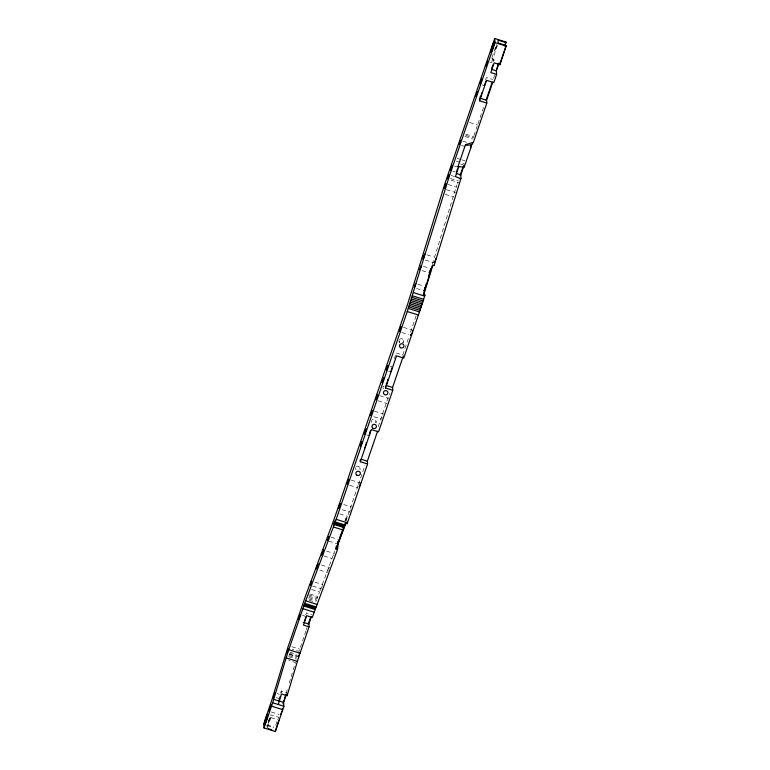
<?xml version="1.0" encoding="UTF-8"?>
<svg xmlns="http://www.w3.org/2000/svg" width="770" height="770" viewBox="0 0 770 770"><rect width="100%" height="100%" fill="white"/><g stroke="black" fill="none" stroke-linecap="round" stroke-linejoin="round"><path stroke-width="0.58" stroke-dasharray="3.85 2.89" d="M345.778 521.021L346.192 517.671L347.799 518.172M350.023 511.088L350.36 509.846M381.91 417.783L382.074 417.157M327.943 570.705L328.241 569.704M321.793 587.25L322.418 585.402M286.19 693.26L287.903 687.562M289.27 683L295.43 662.489L288.683 660.381M432.403 264.129L453.174 196.841A45.546 4.716 -72.7 0 1 456.947 184.829M297.162 656.877L297.518 655.761L289.645 653.307M305.921 630.976L298.962 651.333L292.215 649.235M492.001 57.577L496.477 44.487M485.581 79.82L486.361 77.549L492.55 79.483M497.449 45.189L491.847 61.552L491.626 58.674L493.878 59.377L494.022 61.292M493.147 61.523L493.878 59.377M267.209 728.362L266.988 725.484L270.655 714.772L278.682 717.284L277.951 719.421M305.728 614.961L306.441 612.872L312.071 614.624M267.575 727.294L270.876 717.65L270.655 714.772M394.423 358.579L395.568 355.249M280.53 693.144L281.262 691.008L286.883 692.769M477.968 123.835L484.186 105.654M493.522 78.376L494.687 74.969M306.306 629.841L307.086 627.56M275.727 725.157L277.239 720.749M345.865 521.146A57.846 5.987 -72.7 0 0 347.539 516.333L358.031 485.649M358.425 484.513L365.028 465.195M378.243 426.561L389.514 393.605M402.729 354.97L408.947 336.788M410.497 332.245L416.329 315.2M473.945 135.549L477.217 126.03M333.574 555.516L334.007 554.362M311.638 589.493L319.512 591.957L316.999 598.81L309.126 596.346M319.925 590.84L334.834 550.897M344.95 520.972L346.192 517.671M328.578 568.741L329.185 567.461M269.385 718.891L268.47 723.155L270.106 718.015L269.49 718.651M382.815 414.924L383.104 414.279M496.66 45.266L495.091 50.243M268.355 723.088L269.943 717.967M494.994 50.31L496.794 45.228M269.875 717.948L268.47 723.155M489.864 62.023L492.049 62.707M482.27 84.941L484.272 85.566M469.71 122.517L477.583 124.971M465.706 134.144L473.579 136.608L473.175 137.763L465.301 135.299M464.897 136.454L472.77 138.918M462.895 141.151L467.39 142.556M461.557 145.434L466.052 146.839M457.264 158.389L460.643 159.438M461.769 159.794L465.138 160.843M456.312 161.151L464.185 163.615M460.739 164.126L462.991 164.828M454.377 166.022L457.746 167.071M452.76 171.19L455.012 171.893M451.153 175.473L454.521 176.532M450.392 178.467L458.266 180.931M450.941 180.113L458.814 182.567M448.053 184.502L457.053 187.312M446.446 189.67L455.445 192.481M445.301 194.377L453.174 196.841M426.898 254.87L433.645 256.968M425.3 260.039L434.299 262.849M423.385 266.324L428.746 267.998M422.066 270.607L429.564 272.946M417.85 284.226L423.202 285.901M416.531 288.509L424.029 290.858M403.442 327.337L412.441 330.147M401.834 332.505L408.581 334.613M396.319 353.035L403.557 355.288M390.111 366.173L392.123 366.799M388.503 371.342L390.506 371.977M379.668 395.607L388.667 398.417M378.06 400.775L387.06 403.586M374.355 411.151L383.354 413.962M373.873 416.676L381.737 419.13M366.761 434.906L368.772 435.541M351.207 480.076L360.206 482.886M349.599 485.244L357.472 487.708M343.67 504.523L351.534 506.978M342.053 509.692L349.927 512.156M339.666 513.869L347.539 516.333M331.244 537.191L338.742 539.529M328.838 541.137L337.404 543.812M326.576 551.128L334.45 553.591M323.862 555.95L331.735 558.404M321.36 564.978L329.233 567.432M319.771 570.147L327.645 572.611M314.978 582.149L322.851 584.603M312.524 586.076L321.523 588.886M309.973 594.026L317.846 596.49M308.423 594.835L317.423 597.645M308.712 597.52L316.586 599.984L316.162 601.158L308.289 598.704M308.991 600.244L313.486 601.649M302.369 615.336L305.748 616.395M291.83 646.713L299.703 649.168M290.001 652.19L296.748 654.298M289.279 654.048L297.153 656.502M289.289 654.423L296.036 656.531M288.933 655.54L296.806 658.004M288.586 656.666L296.46 659.12M277.161 693.558L279.414 694.261M276.266 697.639L280.771 699.044M271.358 712.009L279.221 714.464M270.876 717.65L277.758 719.806M267.103 724.907L273.851 727.015M266.988 725.484L273.87 727.631M403.538 340.378L403.73 342.958M399.255 342.737L399.101 340.715A2.243 2.156 -4.4 0 0 400.111 342.64M375.972 420.959L376.126 422.98M359.927 467.891L360.081 469.912M281.262 691.008L281.406 692.962M457.39 183.52A45.546 4.716 -72.7 0 1 457.823 182.22M371.775 422.393A2.243 2.156 -4.4 0 1 373.902 419.255A2.243 2.156 -4.4 0 1 375.654 422.586M383.306 388.677A2.243 2.156 -4.4 0 1 383.816 386.088M399.466 339.657A2.243 2.156 -4.4 0 1 403.008 339.378A2.243 2.156 -4.4 0 1 402.344 342.746M356.24 466.736A2.243 2.156 -4.4 0 1 359.6 469.517M356.058 469.787A2.243 2.156 -4.4 0 1 355.605 467.679"/><path stroke-width="1.16" d="M360.254 483.108L359.965 484.542M410.785 335.094L410.872 334.517M282.388 708.708L282.195 709.776M278.268 704.492L278.442 703.972A22.859 2.368 -72.7 0 0 279.327 701.124L281.483 693.943L287.104 695.695L297.403 661.411A27.2 2.82 -72.7 0 1 300.04 653.229L309.068 626.847L303.438 625.086L306.662 615.673L312.283 617.434L337.53 549.51L335.922 549.01L336.288 545.997M337.53 549.51L338.271 543.485L345.72 523.677M335.922 549.01L345.509 523.244L347.116 523.754L347.386 521.521M366.135 443.337L366.164 442.798M370.409 430.748L369.956 432.673M386.271 383.807L386.271 384.374L386.598 383.883M481.654 93.382L481.654 92.804M484.263 84.998L484.272 85.566L484.6 85.075M343.247 527.768L343.218 528.432L343.574 527.835M412.441 330.725L412.345 331.206M424.087 290.021L424.029 290.858L424.472 290.021M429.631 272.108L429.564 272.946L430.7 269.991M430.825 269.5L430.805 268.74M435.868 258.431L435.387 260.26M305.709 617.193L305.315 618.705M299.578 653.239L299.174 654.769M338.704 540.193L338.386 541.445M392.074 367.608L391.583 369.456M460.065 179.169L460.114 178.303M480.085 97.174L480.211 96.625M485.832 81.197L484.696 84.854M387.714 380.553L387.714 379.379M347.116 523.754L367.56 463.983L360.322 461.731L371.333 429.564L378.561 431.816L392.767 390.265L385.539 388.013L396.54 355.846L403.769 358.098L422.643 302.504L424.973 295.045L423.635 295.035L432.74 265.544L434.078 265.554L459.757 182.355A27.402 2.839 -72.7 0 1 460.922 178.756L455.445 176.571L458.747 166.676M425.223 287.643L424.655 289.53M344.344 525.515L343.834 527.152M481.404 94.46L480.904 96.125M280.261 696.34L279.866 697.668M337.683 542.167L337.847 541.618M365.808 444.742L365.394 446.08M457.418 169.053L456.995 170.391M492.81 65.026L492.396 66.364M286.151 694.906L283.601 702.375L283.88 706.292A22.859 2.368 -72.7 0 1 282.763 709.642L275.294 731.5L264.043 727.987L271.521 706.129A22.859 2.368 -72.7 0 0 272.638 702.779L272.821 702.211A22.859 2.368 -72.7 0 0 273.706 699.362L286.151 657.898A27.2 2.82 -72.7 0 1 288.798 649.716L304.708 603.353L335.258 521.983L407.253 311.532L448.506 178.852A27.402 2.839 -72.7 0 1 449.68 175.242L495.023 42.629L494.706 38.5L505.957 42.013L504.841 46.027M284.486 698.958L285.853 694.396M387.445 381.516L386.906 383.142M284.14 700.094L282.985 703.838M281.791 711.297L281.406 712.5M425.367 286.931L426.416 283.514M428.534 276.671L430.998 268.692M369.85 433.019L369.196 434.829M338.3 541.724L337.683 543.399M359.677 485.533L359.234 486.813M430.074 270.53L430.257 269.981M435.281 260.597L434.636 262.31M305.113 619.378L304.564 620.851M411.806 333.131L411.584 333.785M494.706 38.5L447.014 177.418A45.546 4.716 -72.7 0 0 441.922 193.328L407.609 304.237L336.298 512.82A57.846 5.987 -72.7 0 1 332.284 524.081L305.757 595.297L287.72 647.83L271.935 699.709L263.725 723.858L264.043 727.987M272.638 702.779L283.889 706.254M473.406 142.238L465.455 144.712L457.958 166.628L464.252 166.994L470.759 147.984L470.576 146.492L473.406 142.238L486.804 103.074L479.575 100.812L486.573 80.35L493.801 82.611L496.621 74.372L496.352 70.869L499.056 62.967M460.114 175.522L462.703 167.947M486.13 99.975L491.963 82.919M496.236 70.426L498.18 64.738M504.793 45.42L505.957 42.013M461.066 178.332L460.807 174.877L464.118 165.184L464.252 166.994M486.804 103.074L486.592 100.264L492.81 82.082M308.25 624.152L310.195 618.464M500.259 62.967L506.227 45.517L498.19 43.014L497.969 40.127L506.006 42.639M496.621 74.372L490.837 72.573L494.147 62.88L499.932 64.69L506.227 45.517M309.068 626.847L308.847 624.037L311.35 616.712M278.904 720.162L275.294 731.5M367.56 463.983L367.338 461.182L377.579 431.229M392.767 390.265L392.556 387.464L403.172 356.404M424.626 288.153L424.809 287.643M391.372 370.12L390.756 371.66M471.269 145.232L470.759 147.984M298.895 655.578L298.356 656.8M339.801 537.576L342.698 529.808M281.137 713.241L280.665 714.377M480.682 96.741L480.085 97.963M492.069 67.26L491.635 68.145M456.668 171.277L456.235 172.172M365.057 446.975L364.576 447.928M279.423 698.881L279.144 699.497M411.267 334.603L410.785 335.21M471.615 144.375C473.406 144.077 466.582 146.319 465.455 144.712M495.023 42.629L506.275 46.142M497.959 63.458L499.884 64.064L499.932 64.69M491.53 69.367L496.352 70.869M480.393 98.329L486.592 100.264M456.302 173.471L460.807 174.877M434.078 265.554L432.471 265.053L423.365 294.544L424.973 295.045M413.403 292.6L424.645 296.113M412.402 295.796L423.654 299.309M411.902 297.393L423.144 300.906M411.392 298.991L422.643 302.504M410.882 300.579L422.133 304.092M410.372 302.167L421.614 305.671M409.852 303.746L421.103 307.249M409.342 305.315L420.584 308.828M408.822 306.883L420.064 310.397M408.293 308.443L419.544 311.956M407.253 311.532L418.495 315.036M386.357 385.529L392.556 387.464M361.14 459.247L367.338 461.182M336.182 519.336L347.424 522.849M335.258 521.983L344.902 524.986M335.027 522.628L344.671 525.64M334.806 523.273L344.44 526.285M334.575 523.908L344.209 526.921M334.344 524.543L343.988 527.546M333.439 526.998L343.074 530.01M305.632 600.841L316.884 604.354M304.708 603.353L315.95 606.866M304.477 603.998L315.719 607.511M304.237 604.652L315.488 608.165M304.006 605.307L315.248 608.82M303.765 605.971L315.017 609.484M302.831 608.675L314.073 612.188M303.226 622.275L308.847 624.037M288.798 649.716L300.04 653.229M286.151 657.898L297.403 661.411M279.096 700.97L283.601 702.375M273.706 699.362L279.327 701.124M271.521 706.129L282.763 709.642M268.355 728.728L271.8 729.796M457.958 166.628L458.516 167.6M479.431 98.945L479.575 100.812M385.395 386.136L385.539 388.013M360.187 459.854L360.322 461.731M286.96 693.741L287.104 695.695M344.864 523.956A57.846 5.987 -72.7 0 1 344.527 524.88M273.254 697.764L274.909 692.856L273.254 697.764M269.038 710.951L271.079 704.839L269.038 710.951M316.355 568.76L317.981 563.929L316.355 568.76M321.571 554.91L323.208 550.078L321.571 554.91M414.356 287.556L415.704 283.562L414.356 287.556M419.891 269.654L421.248 265.65L419.891 269.654M423.009 258.989L424.674 254.187L423.009 258.989M287.008 653.027L288.384 649.091L287.008 653.027M298.49 619.426L300.156 614.662L298.49 619.426M310.252 585.065L311.609 581.1L310.252 585.065M327.741 540.482L329.098 536.517L327.741 540.482M333.554 525.101L334.931 521.165L333.554 525.101M338.656 508.267L340.292 503.474L338.656 508.267M347.318 484.166L348.964 479.373L347.318 484.166M360.485 446.311L362.15 441.547L360.485 446.311M364.72 433.905L366.366 429.111L364.72 433.905M370.466 415.242L372.131 410.477L370.466 415.242M375.779 399.697L377.425 394.904L375.779 399.697M382.218 382.748L383.864 377.954L382.218 382.748M386.463 370.341L388.099 365.548L386.463 370.341M399.553 331.427L401.228 326.663L399.553 331.427M444.165 188.592L445.801 183.799L444.165 188.592M447.543 178.746L448.929 174.8L447.543 178.746M450.489 170.112L452.125 165.319L450.489 170.112M459.286 144.423L460.643 140.448L459.286 144.423M475.995 96.346L477.631 91.553L475.995 96.346M480.239 83.94L481.876 79.146L480.239 83.94M486.043 66.133L487.68 61.34L486.043 66.133M492.146 50.329A5.919 0.616 -72.7 0 0 494.571 41.185A5.919 0.616 -72.7 0 0 491.52 48.808A5.919 0.616 -72.7 0 0 492.146 50.329M265.467 723.117A5.919 0.616 -72.7 0 0 267.883 713.982A5.919 0.616 -72.7 0 0 264.832 721.606A5.919 0.616 -72.7 0 0 265.467 723.117M384.471 394.548A2.243 2.156 -4.4 0 0 387.936 392.844A2.243 2.156 -4.4 0 0 384.692 390.814A2.243 2.156 -4.4 0 0 384.471 394.548M372.94 428.274A2.243 2.156 -4.4 0 0 376.405 426.57A2.243 2.156 -4.4 0 0 373.161 424.539A2.243 2.156 -4.4 0 0 372.94 428.274M400.496 347.684A2.243 2.156 -4.4 0 0 403.961 345.98A2.243 2.156 -4.4 0 0 400.718 343.949A2.243 2.156 -4.4 0 0 400.496 347.684M356.885 475.196A2.243 2.156 -4.4 0 0 360.36 473.492A2.243 2.156 -4.4 0 0 357.107 471.461A2.243 2.156 -4.4 0 0 356.885 475.196"/></g></svg>
